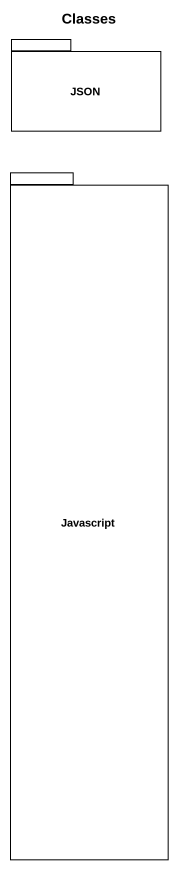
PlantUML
@startuml
title Classes
package "JSON" as JSON_ {
}
package Javascript {
}
@enduml
